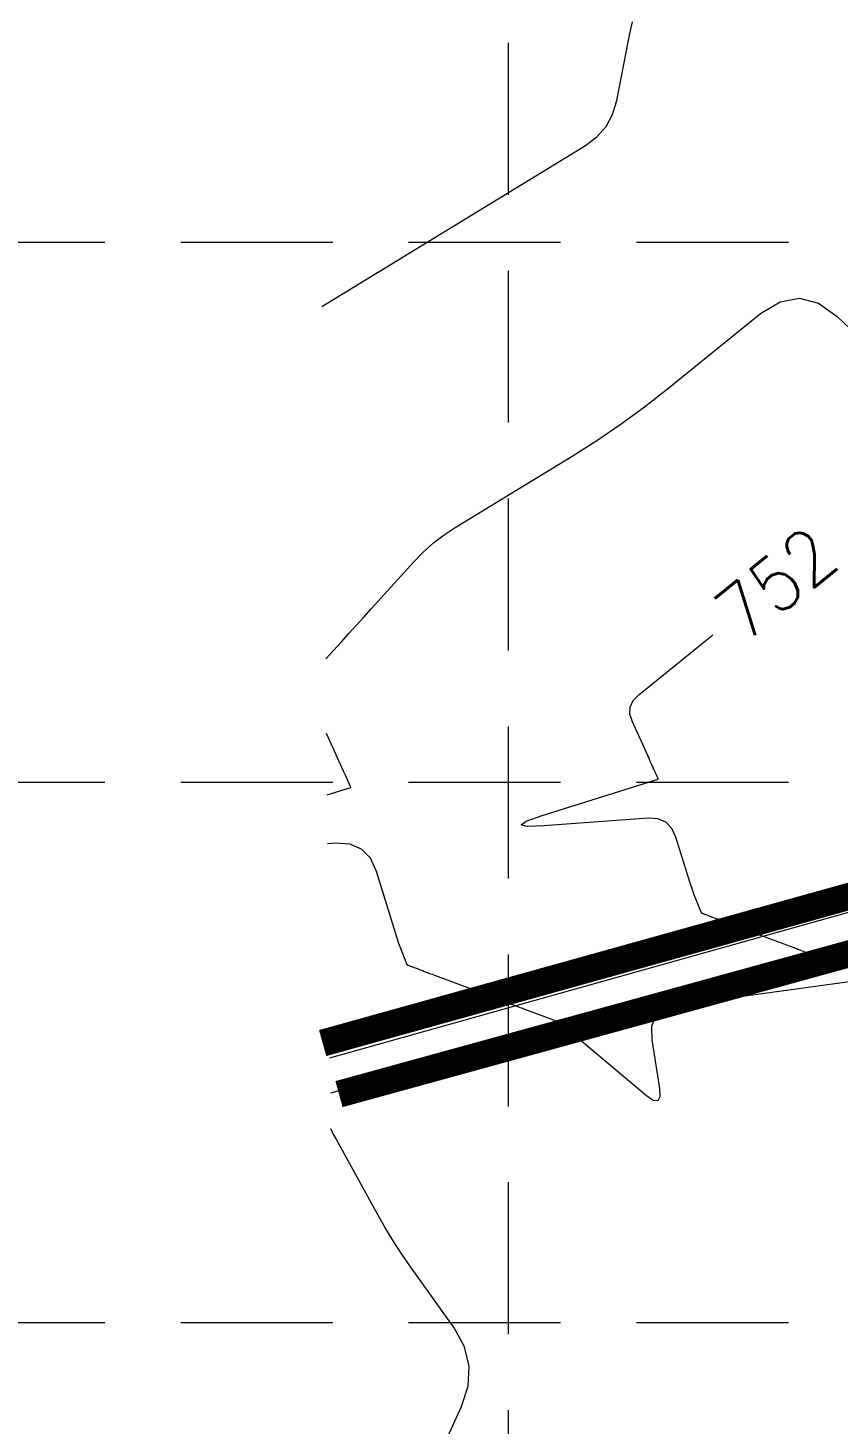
# Model space of a CAD drawing. Header units: feet. Extents: x 46644 to 49208, y 46045 to 47649.
# Drawn here: x 47130.1 to 47190.1, y 47319.3 to 47422.7 of the extents above; entities that cross this region are included whole.
import ezdxf
from ezdxf.enums import TextEntityAlignment as Align

# ---------------------------------------------------------------- set-up
doc = ezdxf.new("R2010")
doc.units = ezdxf.units.FT
doc.header["$MEASUREMENT"] = 0
doc.linetypes.add('DGN Style 3', pattern=[33.544038, 23.960027, -9.584011])
doc.linetypes.add('HIDDEN', pattern=[0.375, 0.25, -0.125])
for name, color, linetype, lineweight in [('EC', 35, 'Continuous', 0), ('STORM', 5, 'Continuous', 0), ('WATER', 5, 'Continuous', 0)]:
    doc.layers.add(name, color=color, linetype=linetype, lineweight=lineweight)
doc.layers.add('GRID', color=254, linetype='HIDDEN')
doc.styles.add('Style-STANDARD', font='STANDARD.shx')

msp = doc.modelspace()

# ---------------------------------------------------------------- linework, layer by layer
at = {"layer": 'EC', "color": 35, "linetype": 'DGN Style 3', "lineweight": 0}
for p, q in [((47174.71, 47422.4), (47174.87, 47423.16)), ((47174.55, 47421.64), (47174.71, 47422.4)), ((47173.71, 47417.32), (47174.4, 47420.88)), ((47174.4, 47420.88), (47174.55, 47421.64)), ((47173.41, 47416.3), (47173.71, 47417.32)), ((47172.92, 47415.4), (47173.41, 47416.3)), ((47172.25, 47414.63), (47172.92, 47415.4)), ((47151.88, 47402.09), (47171.39, 47413.99)), ((47171.39, 47413.99), (47172.25, 47414.63)), ((47184.35, 47401.55), (47185.81, 47402.43)), ((47185.81, 47402.43), (47187.25, 47402.69)), ((47187.25, 47402.69), (47188.66, 47402.32)), ((47188.66, 47402.32), (47190.05, 47401.33)), ((47177.48, 47395.99), (47184.35, 47401.55)), ((47190.05, 47401.33), (47209.55, 47382.86)), ((47175.78, 47394.66), (47177.48, 47395.99)), ((47174.03, 47393.38), (47175.78, 47394.66)), ((47172.23, 47392.16), (47174.03, 47393.38)), ((47170.4, 47391), (47172.23, 47392.16)), ((47161.75, 47385.72), (47170.4, 47391)), ((47160.92, 47385.17), (47161.75, 47385.72)), ((47160.13, 47384.57), (47160.92, 47385.17)), ((47158.68, 47383.18), (47159.38, 47383.9)), ((47159.38, 47383.9), (47160.13, 47384.57)), ((47155.53, 47379.7), (47158.68, 47383.18)), ((47154.97, 47379.08), (47155.53, 47379.7)), ((47154.41, 47378.46), (47154.97, 47379.08)), ((47153.29, 47377.23), (47153.85, 47377.85)), ((47153.85, 47377.85), (47154.41, 47378.46)), ((47175.34, 47373.33), (47180.84, 47377.78)), ((47152.16, 47375.98), (47153.29, 47377.23)), ((47174.93, 47372.9), (47175.34, 47373.33)), ((47174.69, 47371.89), (47174.72, 47372.42)), ((47174.72, 47372.42), (47174.93, 47372.9)), ((47174.87, 47371.32), (47174.69, 47371.89)), ((47176.13, 47368.55), (47174.87, 47371.32)), ((47153.48, 47367.67), (47152.22, 47370.45)), ((47176.14, 47368.51), (47176.13, 47368.55)), ((47176.16, 47368.46), (47176.14, 47368.51)), ((47176.18, 47368.42), (47176.16, 47368.46)), ((47176.2, 47368.38), (47176.18, 47368.42)), ((47176.29, 47368.18), (47176.2, 47368.38)), ((47176.31, 47368.15), (47176.29, 47368.18)), ((47176.32, 47368.12), (47176.31, 47368.15)), ((47153.5, 47367.63), (47153.48, 47367.67)), ((47153.51, 47367.6), (47153.5, 47367.63)), ((47153.53, 47367.56), (47153.51, 47367.6)), ((47153.55, 47367.53), (47153.53, 47367.56)), ((47153.62, 47367.37), (47153.55, 47367.53)), ((47153.63, 47367.34), (47153.62, 47367.37)), ((47153.64, 47367.32), (47153.63, 47367.34)), ((47153.65, 47367.29), (47153.64, 47367.32)), ((47153.66, 47367.27), (47153.65, 47367.29)), ((47153.71, 47367.16), (47153.66, 47367.27)), ((47153.72, 47367.15), (47153.71, 47367.16)), ((47153.72, 47367.13), (47153.72, 47367.15)), ((47153.73, 47367.12), (47153.72, 47367.13)), ((47153.74, 47367.11), (47153.73, 47367.12)), ((47153.76, 47367.06), (47153.74, 47367.11)), ((47176.33, 47368.1), (47176.32, 47368.12)), ((47176.35, 47368.07), (47176.33, 47368.1)), ((47176.41, 47367.93), (47176.35, 47368.07)), ((47176.41, 47367.91), (47176.41, 47367.93)), ((47176.42, 47367.9), (47176.41, 47367.91)), ((47176.43, 47367.89), (47176.42, 47367.9)), ((47176.43, 47367.87), (47176.43, 47367.89)), ((47176.46, 47367.8), (47176.43, 47367.87)), ((47176.47, 47367.78), (47176.46, 47367.8)), ((47176.48, 47367.76), (47176.47, 47367.78)), ((47176.49, 47367.74), (47176.48, 47367.76)), ((47176.5, 47367.72), (47176.49, 47367.74)), ((47176.55, 47367.62), (47176.5, 47367.72)), ((47176.56, 47367.59), (47176.55, 47367.62)), ((47176.58, 47367.55), (47176.56, 47367.59)), ((47176.59, 47367.52), (47176.58, 47367.55)), ((47176.61, 47367.49), (47176.59, 47367.52)), ((47176.7, 47367.29), (47176.61, 47367.49)), ((47176.7, 47367.28), (47176.7, 47367.29)), ((47176.7, 47367.29), (47176.7, 47367.29)), ((47176.7, 47367.27), (47176.7, 47367.28)), ((47176.7, 47367.28), (47176.7, 47367.28)), ((47176.71, 47367.25), (47176.7, 47367.27)), ((47176.72, 47367.25), (47176.71, 47367.25)), ((47176.72, 47367.24), (47176.72, 47367.25)), ((47176.72, 47367.23), (47176.72, 47367.24)), ((47176.73, 47367.23), (47176.72, 47367.23)), ((47176.78, 47367.11), (47176.73, 47367.23)), ((47176.78, 47367.11), (47176.78, 47367.11)), ((47176.78, 47367.11), (47176.78, 47367.11)), ((47176.78, 47367.11), (47176.78, 47367.11)), ((47152.27, 47365.92), (47154.02, 47366.47)), ((47153.77, 47367.04), (47153.76, 47367.06)), ((47153.78, 47367.02), (47153.77, 47367.04)), ((47153.78, 47367), (47153.78, 47367.02)), ((47153.79, 47366.99), (47153.78, 47367)), ((47153.83, 47366.9), (47153.79, 47366.99)), ((47153.84, 47366.88), (47153.83, 47366.9)), ((47153.85, 47366.85), (47153.84, 47366.88)), ((47153.87, 47366.83), (47153.85, 47366.85)), ((47153.88, 47366.8), (47153.87, 47366.83)), ((47153.95, 47366.64), (47153.88, 47366.8)), ((47153.95, 47366.63), (47153.95, 47366.64)), ((47153.96, 47366.63), (47153.95, 47366.63)), ((47153.95, 47366.63), (47153.95, 47366.63)), ((47153.96, 47366.62), (47153.96, 47366.63)), ((47153.97, 47366.6), (47153.96, 47366.62)), ((47153.97, 47366.59), (47153.97, 47366.6)), ((47153.97, 47366.6), (47153.97, 47366.6)), ((47153.98, 47366.58), (47153.97, 47366.59)), ((47153.97, 47366.59), (47153.97, 47366.59)), ((47154.02, 47366.48), (47153.98, 47366.58)), ((47154.02, 47366.47), (47154.02, 47366.48)), ((47154.02, 47366.48), (47154.02, 47366.48)), ((47154.02, 47366.48), (47154.02, 47366.48)), ((47154.02, 47366.48), (47154.02, 47366.48)), ((47154.02, 47366.48), (47154.02, 47366.48)), ((47154.02, 47366.48), (47154.02, 47366.48)), ((47154.02, 47366.48), (47154.02, 47366.48)), ((47154.02, 47366.48), (47154.02, 47366.48)), ((47154.02, 47366.48), (47154.02, 47366.48)), ((47154.02, 47366.48), (47154.02, 47366.48)), ((47154.02, 47366.48), (47154.02, 47366.48)), ((47154.02, 47366.48), (47154.02, 47366.48)), ((47154.02, 47366.48), (47154.02, 47366.48)), ((47154.02, 47366.47), (47154.03, 47366.47)), ((47154.03, 47366.47), (47154.02, 47366.47)), ((47154.02, 47366.47), (47154.02, 47366.47)), ((47154.03, 47366.47), (47154.03, 47366.47)), ((47154.03, 47366.47), (47154.03, 47366.47)), ((47154.03, 47366.47), (47154.03, 47366.47)), ((47168.18, 47364.38), (47176.79, 47367.09)), ((47176.78, 47367.1), (47176.78, 47367.11)), ((47176.78, 47367.11), (47176.78, 47367.11)), ((47176.79, 47367.1), (47176.78, 47367.1)), ((47176.78, 47367.1), (47176.78, 47367.1)), ((47176.78, 47367.1), (47176.78, 47367.1)), ((47176.78, 47367.1), (47176.78, 47367.1)), ((47176.78, 47367.1), (47176.78, 47367.1)), ((47176.78, 47367.1), (47176.78, 47367.1)), ((47176.78, 47367.1), (47176.78, 47367.1)), ((47176.79, 47367.09), (47176.79, 47367.1)), ((47176.79, 47367.1), (47176.79, 47367.1)), ((47176.79, 47367.1), (47176.79, 47367.1)), ((47176.79, 47367.09), (47176.79, 47367.09)), ((47176.79, 47367.09), (47176.79, 47367.09)), ((47176.79, 47367.09), (47176.79, 47367.09)), ((47176.79, 47367.09), (47176.79, 47367.09)), ((47167, 47363.96), (47168.18, 47364.38)), ((47176.04, 47364.19), (47168.32, 47363.62)), ((47176.76, 47364.14), (47176.04, 47364.19)), ((47177.35, 47363.89), (47176.76, 47364.14)), ((47166.64, 47363.69), (47167, 47363.96)), ((47167.08, 47363.58), (47166.64, 47363.69)), ((47168.32, 47363.62), (47167.08, 47363.58)), ((47177.8, 47363.44), (47177.35, 47363.89)), ((47178.1, 47362.78), (47177.8, 47363.44)), ((47152.87, 47362.33), (47152.3, 47362.29)), ((47153.94, 47362.27), (47152.87, 47362.33)), ((47154.81, 47361.9), (47153.94, 47362.27)), ((47179.21, 47359.22), (47178.1, 47362.78)), ((47155.47, 47361.23), (47154.81, 47361.9)), ((47155.92, 47360.25), (47155.47, 47361.23)), ((47157.56, 47354.99), (47155.92, 47360.25)), ((47179.29, 47358.99), (47179.21, 47359.22)), ((47179.37, 47358.75), (47179.29, 47358.99)), ((47179.46, 47358.51), (47179.37, 47358.75)), ((47179.55, 47358.28), (47179.46, 47358.51)), ((47179.98, 47357.18), (47179.55, 47358.28)), ((47179.98, 47357.17), (47179.98, 47357.18)), ((47179.99, 47357.17), (47179.98, 47357.17)), ((47179.99, 47357.16), (47179.99, 47357.17)), ((47180, 47357.16), (47179.99, 47357.16)), ((47180.04, 47357.14), (47180, 47357.16)), ((47180.06, 47357.14), (47180.04, 47357.14)), ((47180.07, 47357.13), (47180.06, 47357.14)), ((47180.08, 47357.13), (47180.07, 47357.13)), ((47180.09, 47357.12), (47180.08, 47357.13)), ((47180.15, 47357.1), (47180.09, 47357.12)), ((47180.16, 47357.1), (47180.15, 47357.1)), ((47180.18, 47357.09), (47180.16, 47357.1)), ((47180.19, 47357.09), (47180.18, 47357.09)), ((47180.2, 47357.08), (47180.19, 47357.09)), ((47180.25, 47357.06), (47180.2, 47357.08)), ((47180.27, 47357.06), (47180.25, 47357.06)), ((47180.28, 47357.05), (47180.27, 47357.06)), ((47180.3, 47357.04), (47180.28, 47357.05)), ((47180.32, 47357.04), (47180.3, 47357.04)), ((47180.4, 47357.01), (47180.32, 47357.04)), ((47180.43, 47357), (47180.4, 47357.01)), ((47180.45, 47356.99), (47180.43, 47357)), ((47180.48, 47356.98), (47180.45, 47356.99)), ((47180.51, 47356.97), (47180.48, 47356.98)), ((47181.07, 47356.75), (47180.51, 47356.97)), ((47181.18, 47356.72), (47181.07, 47356.75)), ((47181.28, 47356.68), (47181.18, 47356.72)), ((47181.39, 47356.64), (47181.28, 47356.68)), ((47181.5, 47356.6), (47181.39, 47356.64)), ((47181.99, 47356.41), (47181.5, 47356.6)), ((47182.14, 47356.35), (47181.99, 47356.41)), ((47182.29, 47356.3), (47182.14, 47356.35)), ((47182.44, 47356.24), (47182.29, 47356.3)), ((47182.59, 47356.18), (47182.44, 47356.24)), ((47186.97, 47354.54), (47182.59, 47356.18)), ((47157.63, 47354.8), (47157.56, 47354.99)), ((47157.69, 47354.6), (47157.63, 47354.8)), ((47157.76, 47354.41), (47157.69, 47354.6)), ((47157.84, 47354.22), (47157.76, 47354.41)), ((47158.19, 47353.33), (47157.84, 47354.22)), ((47187.05, 47354.51), (47186.97, 47354.54)), ((47187.13, 47354.48), (47187.05, 47354.51)), ((47187.21, 47354.45), (47187.13, 47354.48)), ((47187.29, 47354.42), (47187.21, 47354.45)), ((47187.66, 47354.28), (47187.29, 47354.42)), ((47187.78, 47354.24), (47187.66, 47354.28)), ((47187.9, 47354.22), (47187.78, 47354.24)), ((47188.01, 47354.22), (47187.9, 47354.22)), ((47188.13, 47354.23), (47188.01, 47354.22)), ((47191.19, 47354.65), (47188.13, 47354.23)), ((47158.19, 47353.32), (47158.19, 47353.33)), ((47158.19, 47353.31), (47158.19, 47353.32)), ((47158.2, 47353.31), (47158.19, 47353.31)), ((47158.21, 47353.31), (47158.2, 47353.31)), ((47158.24, 47353.29), (47158.21, 47353.31)), ((47158.25, 47353.29), (47158.24, 47353.29)), ((47158.26, 47353.29), (47158.25, 47353.29)), ((47158.27, 47353.28), (47158.26, 47353.29)), ((47158.28, 47353.28), (47158.27, 47353.28)), ((47158.33, 47353.26), (47158.28, 47353.28)), ((47158.34, 47353.26), (47158.33, 47353.26)), ((47158.35, 47353.25), (47158.34, 47353.26)), ((47158.36, 47353.25), (47158.35, 47353.25)), ((47158.37, 47353.25), (47158.36, 47353.25)), ((47158.41, 47353.23), (47158.37, 47353.25)), ((47158.42, 47353.23), (47158.41, 47353.23)), ((47158.44, 47353.22), (47158.42, 47353.23)), ((47158.45, 47353.22), (47158.44, 47353.22)), ((47158.46, 47353.21), (47158.45, 47353.22)), ((47158.53, 47353.18), (47158.46, 47353.21)), ((47158.56, 47353.18), (47158.53, 47353.18)), ((47158.58, 47353.17), (47158.56, 47353.18)), ((47158.6, 47353.16), (47158.58, 47353.17)), ((47158.62, 47353.15), (47158.6, 47353.16)), ((47159.08, 47352.98), (47158.62, 47353.15)), ((47159.17, 47352.95), (47159.08, 47352.98)), ((47159.25, 47352.91), (47159.17, 47352.95)), ((47159.34, 47352.88), (47159.25, 47352.91)), ((47159.42, 47352.85), (47159.34, 47352.88)), ((47159.83, 47352.7), (47159.42, 47352.85)), ((47159.95, 47352.65), (47159.83, 47352.7)), ((47160.07, 47352.61), (47159.95, 47352.65)), ((47201.05, 47353.48), (47178.19, 47350.31)), ((47160.2, 47352.56), (47160.07, 47352.61)), ((47160.32, 47352.51), (47160.2, 47352.56)), ((47162.84, 47351.57), (47160.32, 47352.51)), ((47163.43, 47351.35), (47162.84, 47351.57)), ((47164.02, 47351.12), (47163.43, 47351.35)), ((47164.61, 47350.9), (47164.02, 47351.12)), ((47165.2, 47350.68), (47164.61, 47350.9)), ((47168.71, 47349.36), (47165.2, 47350.68)), ((47177.24, 47350.04), (47176.61, 47349.53)), ((47178.19, 47350.31), (47177.24, 47350.04)), ((47168.77, 47349.34), (47168.71, 47349.36)), ((47168.84, 47349.32), (47168.77, 47349.34)), ((47168.9, 47349.29), (47168.84, 47349.32)), ((47168.96, 47349.27), (47168.9, 47349.29)), ((47169.25, 47349.16), (47168.96, 47349.27)), ((47169.33, 47349.13), (47169.25, 47349.16)), ((47169.41, 47349.08), (47169.33, 47349.13)), ((47169.49, 47349.03), (47169.41, 47349.08)), ((47169.57, 47348.97), (47169.49, 47349.03)), ((47175.91, 47343.63), (47169.57, 47348.97)), ((47176.61, 47349.53), (47176.3, 47348.78)), ((47176.3, 47348.78), (47176.31, 47347.79)), ((47176.31, 47347.79), (47176.87, 47344.17)), ((47176.42, 47343.29), (47175.91, 47343.63)), ((47176.9, 47343.56), (47176.75, 47343.26)), ((47176.87, 47344.17), (47176.9, 47343.56)), ((47176.75, 47343.26), (47176.42, 47343.29)), ((47152.72, 47340.83), (47152.53, 47341.2)), ((47152.92, 47340.45), (47152.72, 47340.83)), ((47153.12, 47340.07), (47152.92, 47340.45)), ((47155.96, 47334.93), (47153.12, 47340.07)), ((47156.54, 47333.91), (47155.96, 47334.93)), ((47157.16, 47332.9), (47156.54, 47333.91)), ((47157.8, 47331.91), (47157.16, 47332.9)), ((47158.47, 47330.94), (47157.8, 47331.91)), ((47161.67, 47326.45), (47158.47, 47330.94)), ((47162.44, 47325.05), (47161.67, 47326.45)), ((47162.79, 47323.62), (47162.44, 47325.05)), ((47162.72, 47322.14), (47162.79, 47323.62)), ((47162.22, 47320.63), (47162.72, 47322.14)), ((47154.61, 47304.07), (47162.22, 47320.63))]:
    msp.add_line(p, q, dxfattribs=at)
at = {"layer": 'GRID', "color": 252, "linetype": 'HIDDEN', "lineweight": 0, "ltscale": 45}
for p, q in [((47165.67, 47607.23), (47165.67, 46206.68)), ((46685.8, 47406.85), (49165.8, 47406.85)), ((46685.8, 47366.85), (49165.8, 47366.85)), ((46685.8, 47326.85), (49165.8, 47326.85))]:
    msp.add_line(p, q, dxfattribs=at)
at = {"layer": 'STORM', "color": 5, "linetype": 'Continuous', "lineweight": 0}
for p, q in [((47152.47, 47346.44), (47234.75, 47369.57)), ((47235.49, 47367.16), (47152.5, 47343.83))]:
    msp.add_line(p, q, dxfattribs=at)
at = {"layer": 'WATER', "color": 5, "linetype": 'Continuous', "lineweight": 0, "const_width": 2}
for points in [[(47151.93, 47347.54), (47234.86, 47370.64)], [(47153.14, 47343.76), (47235.97, 47366.53)]]:
    msp.add_lwpolyline(points, dxfattribs=at)

# ---------------------------------------------------------------- texts
at = {"layer": 'EC', "color": 35, "linetype": 'DGN Style 3', "lineweight": 0, "style": 'Style-STANDARD'}
msp.add_text('752', height=4, rotation=38.9862, dxfattribs=at).set_placement((47185.51, 47381.56), align=Align.MIDDLE_CENTER)

doc.saveas('drawing.dxf')
